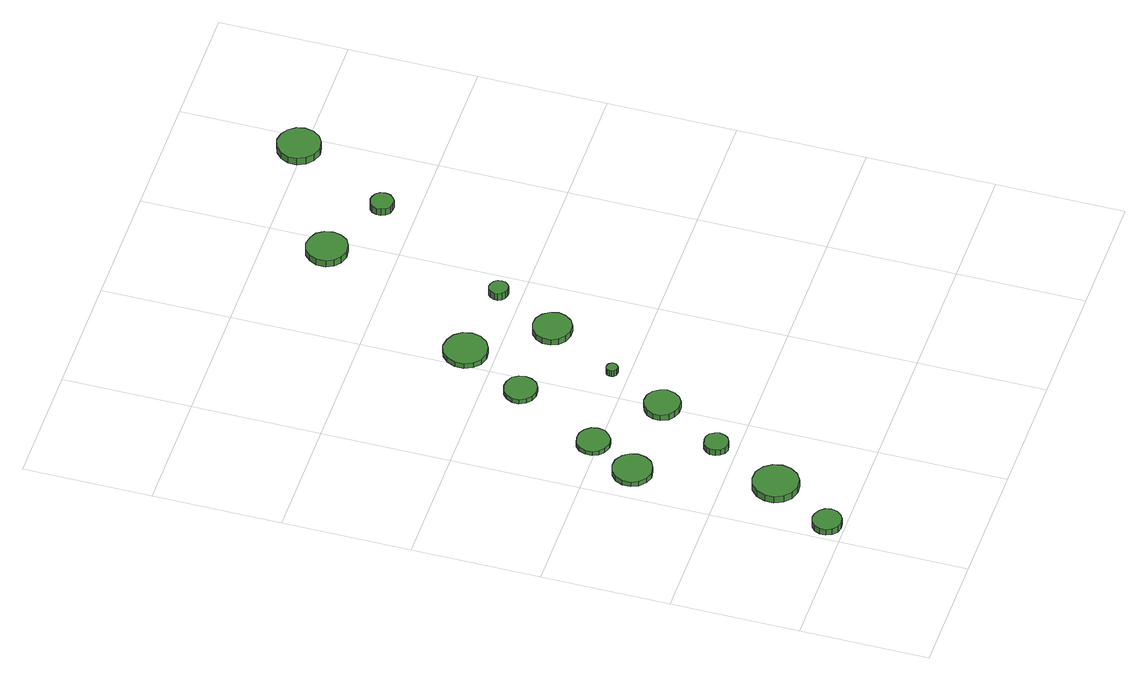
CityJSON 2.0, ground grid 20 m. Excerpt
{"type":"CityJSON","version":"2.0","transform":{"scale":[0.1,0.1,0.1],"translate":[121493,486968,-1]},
"CityObjects":{
"tree1":{"type":"SolitaryVegetationObject","attributes":{"function":"something"},"geometry":[{"type":"MultiSurface","lod":"1","boundaries":[[[0,1,2,3,4,5,6,7,8,9,10,11,12,13,14]],[[15,16,17,18,19,20,21,22,23,24,25,26,27,28,29]],[[0,29,28,1]],[[1,28,27,2]],[[2,27,26,3]],[[3,26,25,4]],[[4,25,24,5]],[[5,24,23,6]],[[6,23,22,7]],[[7,22,21,8]],[[8,21,20,9]],[[9,20,19,10]],[[10,19,18,11]],[[11,18,17,12]],[[12,17,16,13]],[[13,16,15,14]],[[14,15,29,0]]]}]},
"tree2":{"type":"SolitaryVegetationObject","attributes":{"function":"something"},"geometry":[{"type":"MultiSurface","lod":"1","boundaries":[[[30,31,32,33,34,35,36,37,38,39,40,41,42,43,44]],[[45,46,47,48,49,50,51,52,53,54,55,56,57,58,59]],[[30,59,58,31]],[[31,58,57,32]],[[32,57,56,33]],[[33,56,55,34]],[[34,55,54,35]],[[35,54,53,36]],[[36,53,52,37]],[[37,52,51,38]],[[38,51,50,39]],[[39,50,49,40]],[[40,49,48,41]],[[41,48,47,42]],[[42,47,46,43]],[[43,46,45,44]],[[44,45,59,30]]]}]},
"tree3":{"type":"SolitaryVegetationObject","attributes":{"function":"something"},"geometry":[{"type":"MultiSurface","lod":"1","boundaries":[[[60,61,62,63,64,65,66,67,68,69,70,71,72,73,74]],[[75,76,77,78,79,80,81,82,83,84,85,86,87,88,89]],[[60,89,88,61]],[[61,88,87,62]],[[62,87,86,63]],[[63,86,85,64]],[[64,85,84,65]],[[65,84,83,66]],[[66,83,82,67]],[[67,82,81,68]],[[68,81,80,69]],[[69,80,79,70]],[[70,79,78,71]],[[71,78,77,72]],[[72,77,76,73]],[[73,76,75,74]],[[74,75,89,60]]]}]},
"tree4":{"type":"SolitaryVegetationObject","attributes":{"function":"something"},"geometry":[{"type":"MultiSurface","lod":"1","boundaries":[[[90,91,92,93,94,95,96,97,98,99,100,101,102,103,104]],[[105,106,107,108,109,110,111,112,113,114,115,116,117,118,119]],[[90,119,118,91]],[[91,118,117,92]],[[92,117,116,93]],[[93,116,115,94]],[[94,115,114,95]],[[95,114,113,96]],[[96,113,112,97]],[[97,112,111,98]],[[98,111,110,99]],[[99,110,109,100]],[[100,109,108,101]],[[101,108,107,102]],[[102,107,106,103]],[[103,106,105,104]],[[104,105,119,90]]]}]},
"tree5":{"type":"SolitaryVegetationObject","attributes":{"function":"something"},"geometry":[{"type":"MultiSurface","lod":"1","boundaries":[[[120,121,122,123,124,125,126,127,128,129,130,131,132,133,134]],[[135,136,137,138,139,140,141,142,143,144,145,146,147,148,149]],[[120,149,148,121]],[[121,148,147,122]],[[122,147,146,123]],[[123,146,145,124]],[[124,145,144,125]],[[125,144,143,126]],[[126,143,142,127]],[[127,142,141,128]],[[128,141,140,129]],[[129,140,139,130]],[[130,139,138,131]],[[131,138,137,132]],[[132,137,136,133]],[[133,136,135,134]],[[134,135,149,120]]]}]},
"tree6":{"type":"SolitaryVegetationObject","attributes":{"function":"something"},"geometry":[{"type":"MultiSurface","lod":"1","boundaries":[[[150,151,152,153,154,155,156,157,158,159,160,161,162,163,164]],[[165,166,167,168,169,170,171,172,173,174,175,176,177,178,179]],[[150,179,178,151]],[[151,178,177,152]],[[152,177,176,153]],[[153,176,175,154]],[[154,175,174,155]],[[155,174,173,156]],[[156,173,172,157]],[[157,172,171,158]],[[158,171,170,159]],[[159,170,169,160]],[[160,169,168,161]],[[161,168,167,162]],[[162,167,166,163]],[[163,166,165,164]],[[164,165,179,150]]]}]},
"tree7":{"type":"SolitaryVegetationObject","attributes":{"function":"something"},"geometry":[{"type":"MultiSurface","lod":"1","boundaries":[[[180,181,182,183,184,185,186,187,188,189,190,191,192,193,194]],[[195,196,197,198,199,200,201,202,203,204,205,206,207,208,209]],[[180,209,208,181]],[[181,208,207,182]],[[182,207,206,183]],[[183,206,205,184]],[[184,205,204,185]],[[185,204,203,186]],[[186,203,202,187]],[[187,202,201,188]],[[188,201,200,189]],[[189,200,199,190]],[[190,199,198,191]],[[191,198,197,192]],[[192,197,196,193]],[[193,196,195,194]],[[194,195,209,180]]]}]},
"tree8":{"type":"SolitaryVegetationObject","attributes":{"function":"something"},"geometry":[{"type":"MultiSurface","lod":"1","boundaries":[[[210,211,212,213,214,215,216,217,218,219,220,221,222,223,224]],[[225,226,227,228,229,230,231,232,233,234,235,236,237,238,239]],[[210,239,238,211]],[[211,238,237,212]],[[212,237,236,213]],[[213,236,235,214]],[[214,235,234,215]],[[215,234,233,216]],[[216,233,232,217]],[[217,232,231,218]],[[218,231,230,219]],[[219,230,229,220]],[[220,229,228,221]],[[221,228,227,222]],[[222,227,226,223]],[[223,226,225,224]],[[224,225,239,210]]]}]},
"tree9":{"type":"SolitaryVegetationObject","attributes":{"function":"something"},"geometry":[{"type":"MultiSurface","lod":"1","boundaries":[[[240,241,242,243,244,245,246,247,248,249,250,251,252,253,254]],[[255,256,257,258,259,260,261,262,263,264,265,266,267,268,269]],[[240,269,268,241]],[[241,268,267,242]],[[242,267,266,243]],[[243,266,265,244]],[[244,265,264,245]],[[245,264,263,246]],[[246,263,262,247]],[[247,262,261,248]],[[248,261,260,249]],[[249,260,259,250]],[[250,259,258,251]],[[251,258,257,252]],[[252,257,256,253]],[[253,256,255,254]],[[254,255,269,240]]]}]},
"tree10":{"type":"SolitaryVegetationObject","attributes":{"function":"something"},"geometry":[{"type":"MultiSurface","lod":"1","boundaries":[[[270,271,272,273,274,275,276,277,278,279,280,281,282,283,284]],[[285,286,287,288,289,290,291,292,293,294,295,296,297,298,299]],[[270,299,298,271]],[[271,298,297,272]],[[272,297,296,273]],[[273,296,295,274]],[[274,295,294,275]],[[275,294,293,276]],[[276,293,292,277]],[[277,292,291,278]],[[278,291,290,279]],[[279,290,289,280]],[[280,289,288,281]],[[281,288,287,282]],[[282,287,286,283]],[[283,286,285,284]],[[284,285,299,270]]]}]},
"tree11":{"type":"SolitaryVegetationObject","attributes":{"function":"something"},"geometry":[{"type":"MultiSurface","lod":"1","boundaries":[[[300,301,302,303,304,305,306,307,308,309,310,311,312,313,314]],[[315,316,317,318,319,320,321,322,323,324,325,326,327,328,329]],[[300,329,328,301]],[[301,328,327,302]],[[302,327,326,303]],[[303,326,325,304]],[[304,325,324,305]],[[305,324,323,306]],[[306,323,322,307]],[[307,322,321,308]],[[308,321,320,309]],[[309,320,319,310]],[[310,319,318,311]],[[311,318,317,312]],[[312,317,316,313]],[[313,316,315,314]],[[314,315,329,300]]]}]},
"tree12":{"type":"SolitaryVegetationObject","attributes":{"function":"something"},"geometry":[{"type":"MultiSurface","lod":"1","boundaries":[[[330,331,332,333,334,335,336,337,338,339,340,341,342,343,344]],[[345,346,347,348,349,350,351,352,353,354,355,356,357,358,359]],[[330,359,358,331]],[[331,358,357,332]],[[332,357,356,333]],[[333,356,355,334]],[[334,355,354,335]],[[335,354,353,336]],[[336,353,352,337]],[[337,352,351,338]],[[338,351,350,339]],[[339,350,349,340]],[[340,349,348,341]],[[341,348,347,342]],[[342,347,346,343]],[[343,346,345,344]],[[344,345,359,330]]]}]},
"tree13":{"type":"SolitaryVegetationObject","attributes":{"function":"something"},"geometry":[{"type":"MultiSurface","lod":"1","boundaries":[[[360,361,362,363,364,365,366,367,368,369,370,371,372,373,374]],[[375,376,377,378,379,380,381,382,383,384,385,386,387,388,389]],[[360,389,388,361]],[[361,388,387,362]],[[362,387,386,363]],[[363,386,385,364]],[[364,385,384,365]],[[365,384,383,366]],[[366,383,382,367]],[[367,382,381,368]],[[368,381,380,369]],[[369,380,379,370]],[[370,379,378,371]],[[371,378,377,372]],[[372,377,376,373]],[[373,376,375,374]],[[374,375,389,360]]]}]},
"tree14":{"type":"SolitaryVegetationObject","attributes":{"function":"something"},"geometry":[{"type":"MultiSurface","lod":"1","boundaries":[[[390,391,392,393,394,395,396,397,398,399,400,401,402,403,404]],[[405,406,407,408,409,410,411,412,413,414,415,416,417,418,419]],[[390,419,418,391]],[[391,418,417,392]],[[392,417,416,393]],[[393,416,415,394]],[[394,415,414,395]],[[395,414,413,396]],[[396,413,412,397]],[[397,412,411,398]],[[398,411,410,399]],[[399,410,409,400]],[[400,409,408,401]],[[401,408,407,402]],[[402,407,406,403]],[[403,406,405,404]],[[404,405,419,390]]]}]}
},
"vertices":[
[54,28,17],[52,37,17],[46,44,17],[38,49,17],[29,50,17],[20,47,17],[13,41,17],[9,32,17],[9,23,17],[13,14,17],[20,8,17],[29,5,17],[38,6,17],[46,11,17],[52,18,17],[52,18,6],[46,11,6],[38,6,6],[29,5,6],[20,8,6],[13,14,6],[9,23,6],[9,32,6],[13,41,6],[20,47,6],[29,50,6],[38,49,6],[46,44,6],[52,37,6],[54,28,6],
[122,124,18],[119,138,18],[111,150,18],[98,158,18],[83,159,18],[70,155,18],[59,145,18],[53,131,18],[53,117,18],[59,103,18],[70,93,18],[83,89,18],[98,90,18],[111,98,18],[119,110,18],[119,110,6],[111,98,6],[98,90,6],[83,89,6],[70,93,6],[59,103,6],[53,117,6],[53,131,6],[59,145,6],[70,155,6],[83,159,6],[98,158,6],[111,150,6],[119,138,6],[122,124,6],
[86,336,15],[83,348,15],[76,358,15],[65,365,15],[52,366,15],[40,362,15],[30,354,15],[25,342,15],[25,329,15],[30,318,15],[40,309,15],[52,305,15],[65,307,15],[76,313,15],[83,323,15],[83,323,6],[76,313,6],[65,307,6],[52,305,6],[40,309,6],[30,318,6],[25,329,6],[25,342,6],[30,354,6],[40,362,6],[52,366,6],[65,365,6],[76,358,6],[83,348,6],[86,336,6],
[162,233,17],[160,240,17],[156,247,17],[149,251,17],[141,251,17],[134,249,17],[128,244,17],[125,237,17],[125,229,17],[128,222,17],[134,216,17],[141,214,17],[149,215,17],[156,219,17],[160,225,17],[160,225,6],[156,219,6],[149,215,6],[141,214,6],[134,216,6],[128,222,6],[125,229,6],[125,237,6],[128,244,6],[134,249,6],[141,251,6],[149,251,6],[156,247,6],[160,240,6],[162,233,6],
[123,409,14],[121,419,14],[114,428,14],[105,433,14],[95,434,14],[84,431,14],[76,424,14],[72,414,14],[72,403,14],[76,394,14],[84,387,14],[95,383,14],[105,384,14],[114,390,14],[121,398,14],[121,398,6],[114,390,6],[105,384,6],[95,383,6],[84,387,6],[76,394,6],[72,403,6],[72,414,6],[76,424,6],[84,431,6],[95,434,6],[105,433,6],[114,428,6],[121,419,6],[123,409,6],
[228,334,17],[225,345,17],[219,354,17],[209,360,17],[197,361,17],[187,357,17],[178,350,17],[173,339,17],[173,328,17],[178,317,17],[187,310,17],[197,306,17],[209,307,17],[219,313,17],[225,322,17],[225,322,6],[219,313,6],[209,307,6],[197,306,6],[187,310,6],[178,317,6],[173,328,6],[173,339,6],[178,350,6],[187,357,6],[197,361,6],[209,360,6],[219,354,6],[225,345,6],[228,334,6],
[198,544,14],[196,554,14],[190,563,14],[180,568,14],[170,569,14],[160,566,14],[152,559,14],[147,549,14],[147,539,14],[152,529,14],[160,522,14],[170,519,14],[180,520,14],[190,525,14],[196,534,14],[196,534,6],[190,525,6],[180,520,6],[170,519,6],[160,522,6],[152,529,6],[147,539,6],[147,549,6],[152,559,6],[160,566,6],[170,569,6],[180,568,6],[190,563,6],[196,554,6],[198,544,6],
[260,427,17],[259,430,17],[257,433,17],[254,435,17],[250,435,17],[247,434,17],[244,432,17],[243,428,17],[243,425,17],[244,422,17],[247,419,17],[250,418,17],[254,418,17],[257,420,17],[259,423,17],[259,423,6],[257,420,6],[254,418,6],[250,418,6],[247,419,6],[244,422,6],[243,425,6],[243,428,6],[244,432,6],[247,434,6],[250,435,6],[254,435,6],[257,433,6],[259,430,6],[260,427,6],
[263,646,15],[260,660,15],[252,671,15],[239,678,15],[225,680,15],[212,675,15],[202,666,15],[196,653,15],[196,639,15],[202,626,15],[212,617,15],[225,612,15],[239,614,15],[252,621,15],[260,632,15],[260,632,6],[252,621,6],[239,614,6],[225,612,6],[212,617,6],[202,626,6],[196,639,6],[196,653,6],[202,666,6],[212,675,6],[225,680,6],[239,678,6],[252,671,6],[260,660,6],[263,646,6],
[340,536,17],[337,548,17],[330,558,17],[319,565,17],[307,566,17],[295,562,17],[286,554,17],[281,543,17],[281,530,17],[286,519,17],[295,511,17],[307,507,17],[319,508,17],[330,514,17],[337,524,17],[337,524,6],[330,514,6],[319,508,6],[307,507,6],[295,511,6],[286,519,6],[281,530,6],[281,543,6],[286,554,6],[295,562,6],[307,566,6],[319,565,6],[330,558,6],[337,548,6],[340,536,6],
[377,635,21],[376,641,21],[372,646,21],[367,649,21],[361,650,21],[355,648,21],[351,644,21],[348,638,21],[348,632,21],[351,627,21],[355,623,21],[361,621,21],[367,621,21],[372,624,21],[376,629,21],[376,629,8],[372,624,8],[367,621,8],[361,621,8],[355,623,8],[351,627,8],[348,632,8],[348,638,8],[351,644,8],[355,648,8],[361,650,8],[367,649,8],[372,646,8],[376,641,8],[377,635,8],
[400,902,26],[397,915,26],[390,926,26],[378,932,26],[365,934,26],[352,930,26],[343,921,26],[337,909,26],[337,895,26],[343,883,26],[352,875,26],[365,871,26],[378,872,26],[390,878,26],[397,889,26],[397,889,14],[390,878,14],[378,872,14],[365,871,14],[352,875,14],[343,883,14],[337,895,14],[337,909,14],[343,921,14],[352,930,14],[365,934,14],[378,932,14],[390,926,14],[397,915,14],[400,902,14],
[502,852,26],[501,860,26],[496,866,26],[490,869,26],[483,870,26],[475,868,26],[470,863,26],[467,856,26],[467,849,26],[470,842,26],[475,837,26],[483,835,26],[490,835,26],[496,839,26],[501,845,26],[501,845,13],[496,839,13],[490,835,13],[483,835,13],[475,837,13],[470,842,13],[467,849,13],[467,856,13],[470,863,13],[475,868,13],[483,870,13],[490,869,13],[496,866,13],[501,860,13],[502,852,13],
[607,1008,20],[604,1021,20],[596,1032,20],[584,1039,20],[571,1041,20],[557,1036,20],[547,1027,20],[541,1014,20],[541,1001,20],[547,988,20],[557,979,20],[571,974,20],[584,976,20],[596,983,20],[604,994,20],[604,994,7],[596,983,7],[584,976,7],[571,974,7],[557,979,7],[547,988,7],[541,1001,7],[541,1014,7],[547,1027,7],[557,1036,7],[571,1041,7],[584,1039,7],[596,1032,7],[604,1021,7],[607,1008,7]
]}
